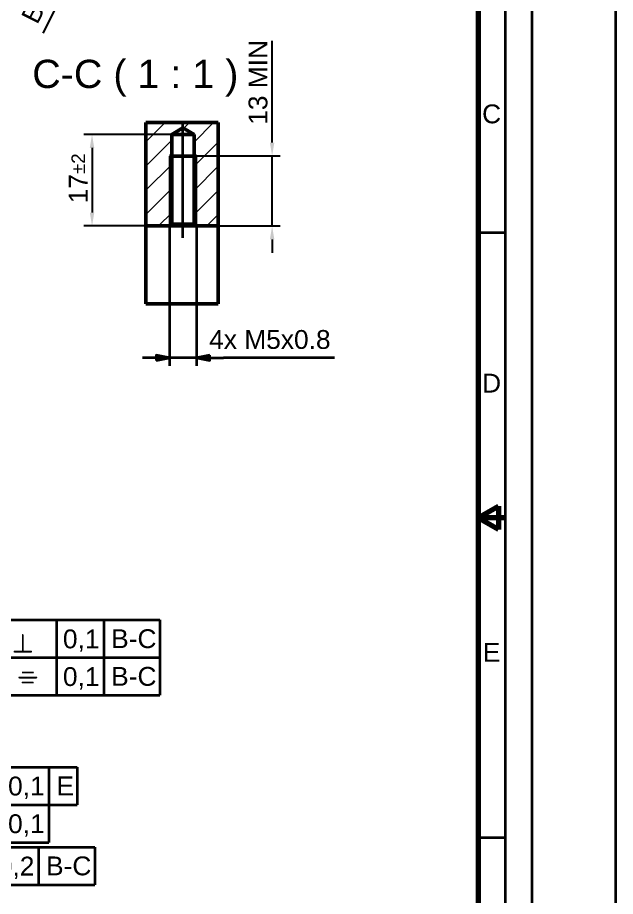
# Model space of a CAD drawing. Header units: millimetres. Extents: x -158 to 1219, y -30 to 870.
# Drawn here: x 996.9 to 1219, y 279.3 to 605.8 of the extents above; entities that cross this region are included whole.
import ezdxf

# ---------------------------------------------------------------- set-up
doc = ezdxf.new("R2010")
doc.units = ezdxf.units.MM
doc.header["$LTSCALE"] = 2
for name, color, linetype, lineweight in [('Bemaßungen(DIN)', 7, 'Continuous', 35), ('Gewinde(DIN)', 7, 'Continuous', 25), ('Mittellinie(DIN)', 7, 'Continuous', 35), ('Rahmen_Feldeinteilung', 7, 'Continuous', 35), ('Rahmen_Formatbeschneidung', 7, 'Continuous', 35), ('Rahmen_Mittenmarkierung', 7, 'Continuous', 70), ('Rahmen_Unbeschnitten', 7, 'Continuous', 35), ('Rahmen_Zeichnungsflächenbegrenzung', 7, 'Continuous', 70), ('Sichtbare Kanten(DIN)', 7, 'Continuous', 50), ('Sichtbare tangentiale Kanten(DIN)', 7, 'Continuous', 50), ('Symbole(DIN)', 7, 'Continuous', 35)]:
    doc.layers.add(name, color=color, linetype=linetype, lineweight=lineweight)
doc.layers.add('Schraffur', color=179, linetype='Continuous', lineweight=9, true_color=0x1e1e47)
doc.styles.add('Aktuell-BSI', font='arial.ttf')
doc.styles.add('HOBText5', font='arial.ttf')
doc.styles.add('Rahmen_Text_Feldbez', font='arial.ttf')
doc.styles.add('Textstil13', font='')
doc.styles.get('Textstil13').set_extended_font_data('AIGDT')
doc.dimstyles.new('Bemaßung', dxfattribs={"dimscale": 2, "dimtxt": 3.5, "dimasz": 2.5, "dimexe": 1.5, "dimexo": 0, "dimgap": 0.8, "dimtad": 1, "dimdec": 8, "dimrnd": 1e-08, "dimtxsty": 'Aktuell-BSI', "dimcen": 0.09, "dimdle": 10, "dimclrd": 7, "dimclre": 7, "dimclrt": 7, "dimadec": 6, "dimazin": 2, "dimtfac": 0.714286, "dimtdec": 8, "dimtmove": 0, "dimatfit": 3, "dimfxl": 1, "dimtolj": 1, "dimlwd": 25, "dimlwe": 25, "dimarcsym": 0})

# ---------------------------------------------------------------- blocks, each defined once
blk = doc.blocks.new('Ränder A2 quer')
at = {"layer": 'Rahmen_Feldeinteilung'}
for p, q in [((589, 415), (589, 5)), ((584, 263.01), (589, 263.01)), ((589, 210), (584, 210)), ((584, 150.56), (589, 150.56))]:
    blk.add_line(p, q, dxfattribs=at)
at = {"layer": 'Rahmen_Formatbeschneidung'}
blk.add_line((594, 420), (594, 0), dxfattribs=at)
at = {"layer": 'Rahmen_Mittenmarkierung'}
for p, q in [((584, 210), (587.75, 212.17)), ((587.75, 212.17), (587.75, 207.83)), ((589, 210), (584, 210)), ((587.75, 207.83), (584, 210))]:
    blk.add_line(p, q, dxfattribs=at)
at = {"layer": 'Rahmen_Unbeschnitten'}
blk.add_line((609.5, 435), (609.5, -15), dxfattribs=at)
at = {"layer": 'Rahmen_Zeichnungsflächenbegrenzung'}
blk.add_line((584, 410), (584, 10), dxfattribs=at)
at = {"layer": 'Rahmen_Feldeinteilung', "color": 7, "char_height": 3.5, "attachment_point": 5, "style": 'Rahmen_Text_Feldbez'}
for s, insert in [('C', (586.5, 285)), ('D', (586.5, 235)), ('E', (586.5, 185))]:
    blk.add_mtext(s, dxfattribs=dict(at, insert=insert))
at = {"layer": 'Rahmen_Feldeinteilung', "color": 7, "style": 'Rahmen_Text_Feldbez'}
blk.add_attdef('Blattgröße_001', (569.14, 5.74), '', height=3.5, dxfattribs=at)
blk = doc.blocks.new('*D93')
at = {"layer": 'Bemaßungen(DIN)', "color": 7, "linetype": 'Continuous', "lineweight": 25, "transparency": 16777216}
for p, q in [((1087.27, 758.87), (1089.54, 763.33)), ((1085, 754.42), (1046.41, 678.69)), ((1006.34, 600.07), (1044.14, 674.23))]:
    blk.add_line(p, q, dxfattribs=at)
at = {"layer": 'Bemaßungen(DIN)', "color": 7, "linetype": 'Continuous', "transparency": 16777216}
for points in [[(1086.53, 759.25), (1088.02, 758.5), (1085, 754.42)], [(1043.39, 674.61), (1044.88, 673.86), (1046.41, 678.69)]]:
    blk.add_solid(points, dxfattribs=at)
at = {"layer": 'Defpoints', "color": 0, "linetype": 'Continuous', "transparency": 16777216}
for p in [(1085, 754.42), (1046.41, 678.69)]:
    blk.add_point(p, dxfattribs=at)
at = {"layer": 'Bemaßungen(DIN)', "color": 7, "linetype": 'Continuous', "lineweight": 25, "transparency": 16777216, "insert": (997.94, 606.15), "char_height": 7, "attachment_point": 1, "rotation": 62.9934, "style": 'Aktuell-BSI'}
blk.add_mtext('\\A1;\\fArial|b0|i0;\\H7.0000;B.C. ∅42,5{\\H5;±0,1}', dxfattribs=at)
blk = doc.blocks.new('*D98')
at = {"layer": 'Bemaßungen(DIN)', "color": 7, "linetype": 'Continuous', "lineweight": 25, "transparency": 16777216}
for p, q in [((1091.45, 559.4), (1091.45, 597.25)), ((1063.32, 554.4), (1094.45, 554.4)), ((1091.45, 528.4), (1091.45, 554.4)), ((1071.45, 528.4), (1094.45, 528.4)), ((1091.45, 523.4), (1091.45, 518.4))]:
    blk.add_line(p, q, dxfattribs=at)
at = {"layer": 'Bemaßungen(DIN)', "color": 7, "linetype": 'Continuous', "transparency": 16777216}
for points in [[(1090.61, 559.4), (1092.28, 559.4), (1091.45, 554.4)], [(1090.61, 523.4), (1092.28, 523.4), (1091.45, 528.4)]]:
    blk.add_solid(points, dxfattribs=at)
at = {"layer": 'Defpoints', "color": 0, "linetype": 'Continuous', "transparency": 16777216}
for p in [(1063.32, 554.4), (1091.45, 554.4), (1071.45, 528.4)]:
    blk.add_point(p, dxfattribs=at)
at = {"layer": 'Bemaßungen(DIN)', "color": 7, "linetype": 'Continuous', "lineweight": 25, "transparency": 16777216, "insert": (1082.69, 566), "char_height": 7, "attachment_point": 1, "rotation": 90, "style": 'Aktuell-BSI'}
blk.add_mtext('\\A1;13 MIN', dxfattribs=at)
blk = doc.blocks.new('&Symbol für Form- und Lagetoleranzen13')
at = {"layer": 'Symbole(DIN)'}
for p, q in [((485.85, 163.68), (509.51, 163.68)), ((485.85, 163.68), (485.85, 149.68)), ((495.45, 163.68), (495.45, 156.68)), ((504.25, 163.68), (504.25, 156.68)), ((509.51, 163.68), (509.51, 156.68)), ((485.85, 156.68), (509.51, 156.68)), ((495.45, 156.68), (495.45, 149.68)), ((504.25, 156.68), (504.25, 149.68)), ((485.85, 149.68), (504.25, 149.68))]:
    blk.add_line(p, q, dxfattribs=at)
at = {"layer": 'Symbole(DIN)', "color": 7, "linetype": 'Continuous', "lineweight": 25}
for p, q in [((479.28, 157.03), (476.78, 156.72)), ((479.28, 156.38), (479.28, 157.03)), ((479.28, 156.7), (476.78, 156.72)), ((476.78, 156.72), (479.28, 156.38)), ((479.28, 156.7), (482.67, 156.68)), ((482.67, 156.68), (485.85, 156.68))]:
    blk.add_line(p, q, dxfattribs=at)
at = {"layer": 'Symbole(DIN)', "color": 7, "linetype": 'Continuous', "lineweight": 25, "flags": 128}
blk.add_lwpolyline([(479.28, 157.03), (476.78, 156.72), (479.28, 156.38), (479.28, 157.03)], dxfattribs=at)
at = {"layer": 'Symbole(DIN)', "color": 7}
blk.add_solid([(479.28, 157.03), (476.78, 156.72), (479.28, 156.38), (479.28, 157.03)], dxfattribs=at)
at = {"layer": 'Symbole(DIN)', "char_height": 3.5, "attachment_point": 7}
for s, insert, style in [('0,1', (496.67, 157.74), 'Aktuell-BSI'), ('E', (505.65, 158.43), 'Aktuell-BSI'), ('f', (488.16, 157.48), 'Textstil13'), ('c', (486.99, 151.44), 'Textstil13'), ('0,1', (496.67, 150.74), 'Aktuell-BSI')]:
    blk.add_mtext(s, dxfattribs=dict(at, insert=insert, style=style))
blk = doc.blocks.new('&Symbol für Form- und Lagetoleranzen14')
at = {"layer": 'Symbole(DIN)'}
for p, q in [((485.87, 148.81), (512.77, 148.81)), ((485.87, 148.81), (485.87, 141.81)), ((493.55, 148.81), (493.55, 141.81)), ((502.35, 148.81), (502.35, 141.81)), ((512.77, 148.81), (512.77, 141.81)), ((485.87, 141.81), (512.77, 141.81))]:
    blk.add_line(p, q, dxfattribs=at)
at = {"layer": 'Symbole(DIN)', "color": 7, "linetype": 'Continuous', "lineweight": 25}
for p, q in [((479.28, 145.64), (476.78, 145.32)), ((479.28, 145.32), (476.78, 145.32)), ((476.78, 145.32), (479.28, 144.99)), ((479.28, 144.99), (479.28, 145.64)), ((479.28, 145.32), (482.69, 145.31)), ((482.69, 145.31), (485.87, 145.31))]:
    blk.add_line(p, q, dxfattribs=at)
at = {"layer": 'Symbole(DIN)', "color": 7, "linetype": 'Continuous', "lineweight": 25, "flags": 128}
blk.add_lwpolyline([(479.28, 145.64), (476.78, 145.32), (479.28, 144.99), (479.28, 145.64)], dxfattribs=at)
at = {"layer": 'Symbole(DIN)', "color": 7}
blk.add_solid([(479.28, 145.64), (476.78, 145.32), (479.28, 144.99), (479.28, 145.64)], dxfattribs=at)
at = {"layer": 'Symbole(DIN)', "char_height": 3.5, "attachment_point": 7}
for s, insert, style in [('0,2', (494.77, 142.87), 'Aktuell-BSI'), ('B-C', (503.72, 143.51), 'Aktuell-BSI'), ('i', (487.16, 143.57), 'Textstil13')]:
    blk.add_mtext(s, dxfattribs=dict(at, insert=insert, style=style))
blk = doc.blocks.new('*D136')
at = {"layer": 'Bemaßungen(DIN)', "color": 7, "linetype": 'Continuous', "lineweight": 25, "transparency": 16777216}
for p, q in [((1054.19, 562.4), (1021.54, 562.4)), ((1024.54, 557.4), (1024.54, 533.4)), ((1063.57, 528.4), (1021.54, 528.4))]:
    blk.add_line(p, q, dxfattribs=at)
at = {"layer": 'Bemaßungen(DIN)', "color": 7, "linetype": 'Continuous', "transparency": 16777216}
for points in [[(1023.71, 557.4), (1025.37, 557.4), (1024.54, 562.4)], [(1023.71, 533.4), (1025.37, 533.4), (1024.54, 528.4)]]:
    blk.add_solid(points, dxfattribs=at)
at = {"layer": 'Defpoints', "color": 0, "linetype": 'Continuous', "transparency": 16777216}
for p in [(1054.19, 562.4), (1024.54, 528.4), (1063.57, 528.4)]:
    blk.add_point(p, dxfattribs=at)
at = {"layer": 'Bemaßungen(DIN)', "color": 7, "linetype": 'Continuous', "lineweight": 25, "transparency": 16777216, "insert": (1015.91, 536.8), "char_height": 7, "attachment_point": 1, "rotation": 90, "style": 'Aktuell-BSI'}
blk.add_mtext('\\A1;17{\\H5;±2}', dxfattribs=at)
blk = doc.blocks.new('Bohrungsinfo1')
at = {"layer": 'Symbole(DIN)', "color": 7, "linetype": 'Continuous', "lineweight": 35}
for p, q in [((526.66, 264.27), (526.66, 238.21)), ((531.66, 264.27), (531.66, 238.21)), ((526.66, 239.71), (524.16, 240.21)), ((524.16, 240.21), (524.16, 239.21)), ((534.16, 240.21), (531.66, 239.71)), ((534.16, 239.21), (534.16, 240.21)), ((524.16, 239.71), (521.66, 239.71)), ((524.16, 239.71), (526.66, 239.71)), ((524.16, 239.21), (526.66, 239.71)), ((531.66, 239.71), (526.66, 239.71)), ((534.16, 239.71), (531.66, 239.71)), ((531.66, 239.71), (534.16, 239.21)), ((534.16, 239.71), (536.66, 239.71)), ((557.32, 239.71), (536.66, 239.71))]:
    blk.add_line(p, q, dxfattribs=at)
at = {"layer": 'Symbole(DIN)', "color": 7, "linetype": 'Continuous', "lineweight": 35, "flags": 128}
for points in [[(524.16, 239.21), (526.66, 239.71), (524.16, 240.21), (524.16, 239.21)], [(534.16, 240.21), (531.66, 239.71), (534.16, 239.21), (534.16, 240.21)]]:
    blk.add_lwpolyline(points, dxfattribs=at)
at = {"layer": 'Symbole(DIN)', "color": 7}
for points in [[(524.16, 239.21), (526.66, 239.71), (524.16, 240.21), (524.16, 239.21)], [(534.16, 240.21), (531.66, 239.71), (534.16, 239.21), (534.16, 240.21)]]:
    blk.add_solid(points, dxfattribs=at)
at = {"layer": 'Symbole(DIN)', "color": 7, "insert": (534.03, 241.31), "char_height": 3.5, "attachment_point": 7, "style": 'Aktuell-BSI'}
blk.add_mtext('4x M5x0.8', dxfattribs=at)
blk = doc.blocks.new('&Symbol für Form- und Lagetoleranzen15')
at = {"layer": 'Symbole(DIN)', "color": 7, "linetype": 'Continuous', "lineweight": 25}
for p, q in [((493.03, 196.88), (492.7, 194.38)), ((493.03, 194.38), (493.03, 196.88)), ((493.35, 194.38), (493.03, 196.88)), ((492.7, 194.38), (493.35, 194.38)), ((493.03, 194.38), (493.03, 184.02)), ((493.03, 184.02), (496.2, 184.02))]:
    blk.add_line(p, q, dxfattribs=at)
at = {"layer": 'Symbole(DIN)'}
for p, q in [((496.2, 191.02), (524.87, 191.02)), ((496.2, 191.02), (496.2, 177.02)), ((505.65, 191.02), (505.65, 184.02)), ((514.45, 191.02), (514.45, 184.02)), ((524.87, 191.02), (524.87, 184.02)), ((496.2, 184.02), (524.87, 184.02)), ((505.65, 184.02), (505.65, 177.02)), ((514.45, 184.02), (514.45, 177.02)), ((524.87, 184.02), (524.87, 177.02)), ((496.2, 177.02), (524.87, 177.02))]:
    blk.add_line(p, q, dxfattribs=at)
at = {"layer": 'Symbole(DIN)', "color": 7, "linetype": 'Continuous', "lineweight": 25, "flags": 128}
blk.add_lwpolyline([(493.35, 194.38), (493.03, 196.88), (492.7, 194.38), (493.35, 194.38)], dxfattribs=at)
at = {"layer": 'Symbole(DIN)', "color": 7}
blk.add_solid([(493.35, 194.38), (493.03, 196.88), (492.7, 194.38), (493.35, 194.38)], dxfattribs=at)
at = {"layer": 'Symbole(DIN)', "char_height": 3.5, "attachment_point": 7}
for s, insert, style in [('b', (497.48, 184.94), 'Textstil13'), ('0,1', (506.86, 185.08), 'Aktuell-BSI'), ('B-C', (515.82, 185.72), 'Aktuell-BSI'), ('i', (498.38, 178.78), 'Textstil13'), ('0,1', (506.86, 178.08), 'Aktuell-BSI'), ('B-C', (515.82, 178.72), 'Aktuell-BSI')]:
    blk.add_mtext(s, dxfattribs=dict(at, insert=insert, style=style))

msp = doc.modelspace()

# ---------------------------------------------------------------- hatches: boundary and pattern name
at = {"layer": 'Schraffur'}
h = msp.add_hatch(dxfattribs=at)
h.set_pattern_fill('ANSI31', color=256, scale=50.8, style=0)
h.set_pattern_definition([(45, (0, 0), (-4.490128, 4.490128), [])])
h.paths.add_polyline_path([(1054.19054655, 562.39699308), (1058.32454655, 564.88095088), (1062.45854655, 562.39699308), (1062.45854655, 529.04131598), (1063.57454655, 528.39699308), (1071.44609451, 528.39699308), (1071.44609451, 566.81677024), (1044.53970386, 566.81677024), (1044.53970386, 528.39699308), (1053.07454655, 528.39699308), (1054.19054655, 529.04131598)])

# ---------------------------------------------------------------- linework, layer by layer
at = {"layer": 'Gewinde(DIN)'}
for p, q in [((1053.32454655, 554.39699308), (1053.32454655, 528.54133065)), ((1063.32454655, 528.54133065), (1063.32454655, 554.39699308))]:
    msp.add_line(p, q, dxfattribs=at)
at = {"layer": 'Mittellinie(DIN)', "linetype": 'Continuous'}
msp.add_line((1058.32454655, 524.04131598), (1058.32454655, 567.39699308), dxfattribs=at)
at = {"layer": 'Sichtbare Kanten(DIN)'}
for p, q in [((1044.53970386, 528.39699308), (1044.53970386, 566.81677024)), ((1071.44609451, 528.39699308), (1071.44609451, 566.81677024)), ((1054.19054655, 562.39699308), (1058.32454655, 564.88095088)), ((1054.19054655, 529.04131598), (1054.19054655, 562.39699308)), ((1054.19054655, 562.39699308), (1062.45854655, 562.39699308)), ((1058.32454655, 564.88095088), (1062.45854655, 562.39699308)), ((1062.45854655, 562.39699308), (1062.45854655, 529.04131598)), ((1053.32454655, 554.39699308), (1063.32454655, 554.39699308)), ((1053.07454655, 528.39699308), (1054.19054655, 529.04131598)), ((1054.19054655, 529.04131598), (1062.45854655, 529.04131598)), ((1062.45854655, 529.04131598), (1063.57454655, 528.39699308)), ((1044.53970386, 499.41864079), (1044.53970386, 528.39699308)), ((1044.53970386, 528.39699308), (1053.07454655, 528.39699308)), ((1063.57454655, 528.39699308), (1053.07454655, 528.39699308)), ((1063.57454655, 528.39699308), (1071.44609451, 528.39699308)), ((1071.44609451, 528.39699308), (1071.44609451, 499.41864079))]:
    msp.add_line(p, q, dxfattribs=at)
at = {"layer": 'Sichtbare tangentiale Kanten(DIN)'}
for p, q in [((1044.53970386, 566.81677024), (1071.44609451, 566.81677024)), ((1071.44609451, 499.41864079), (1044.53970386, 499.41864079))]:
    msp.add_line(p, q, dxfattribs=at)

# ---------------------------------------------------------------- block references
at = {"xscale": 2, "yscale": 2, "zscale": 2}
msp.add_blockref('Ränder A2 quer', (0, 0), dxfattribs=at)
at = {"layer": 'Symbole(DIN)', "xscale": 2, "yscale": 2, "zscale": 2}
for name in ['Bohrungsinfo1', '&Symbol für Form- und Lagetoleranzen15', '&Symbol für Form- und Lagetoleranzen13', '&Symbol für Form- und Lagetoleranzen14']:
    msp.add_blockref(name, (0, 0), dxfattribs=at)

# ---------------------------------------------------------------- texts
at = {"layer": 'Symbole(DIN)', "color": 7, "insert": (1002.31602394, 576.49829375), "char_height": 10.4999995232, "attachment_point": 7, "style": 'HOBText5'}
msp.add_mtext('C-C ( 1 : 1 )', dxfattribs=at)

# ---------------------------------------------------------------- dimensions: what is measured, and where the dimension line sits
at = {"layer": 'Bemaßungen(DIN)', "color": 7, "linetype": 'Continuous', "lineweight": 25}
dim = msp.add_diameter_dim_2p(p1=(1085.0035846242, 754.4193477851), p2=(1046.4056035727, 678.6882718735), text='\\fArial|b0|i0;\\H7.0000;B.C. <>', dimstyle='Bemaßung', override={"dimgap": 0.8, "dimdec": 8, "dimlfac": 0.5, "dimtol": 1, "dimlim": 0, "dimtp": 0.1, "dimtm": 0.1, "dimtdec": 8}, dxfattribs=at)
dim.commit()
dim.dimension.update_dxf_attribs({"geometry": '*D93', "text_midpoint": (1020.6689662453, 628.1917644901), "dimtype": 163})
dim = msp.add_linear_dim(base=(1091.4460938033, 554.39699308), p1=(1071.4460945074, 528.39699308), p2=(1063.3245465476, 554.39699308), angle=270, text='<> MIN', dimstyle='Bemaßung', override={"dimdec": 8, "dimlfac": 0.5, "dimtp": 0, "dimtm": 0, "dimtdec": 8, "dimtofl": 1, "dimatfit": 1}, dxfattribs=at)
dim.commit()
dim.dimension.update_dxf_attribs({"geometry": '*D98', "text_midpoint": (1091.4460938033, 580.8230504651), "dimtype": 160})
dim = msp.add_linear_dim(base=(1024.5397045669, 528.39699308), p1=(1054.1905465476, 562.39699308), p2=(1063.5745465476, 528.39699308), angle=90, dimstyle='Bemaßung', override={"dimgap": 0.8, "dimdec": 8, "dimlfac": 0.5, "dimtol": 1, "dimlim": 0, "dimtp": 2, "dimtm": 2, "dimtdec": 8, "dimtofl": 0, "dimatfit": 1}, dxfattribs=at)
dim.commit()
dim.dimension.update_dxf_attribs({"geometry": '*D136', "text_midpoint": (1024.5397045669, 545.37699308), "dimtype": 160})

doc.saveas('drawing.dxf')
